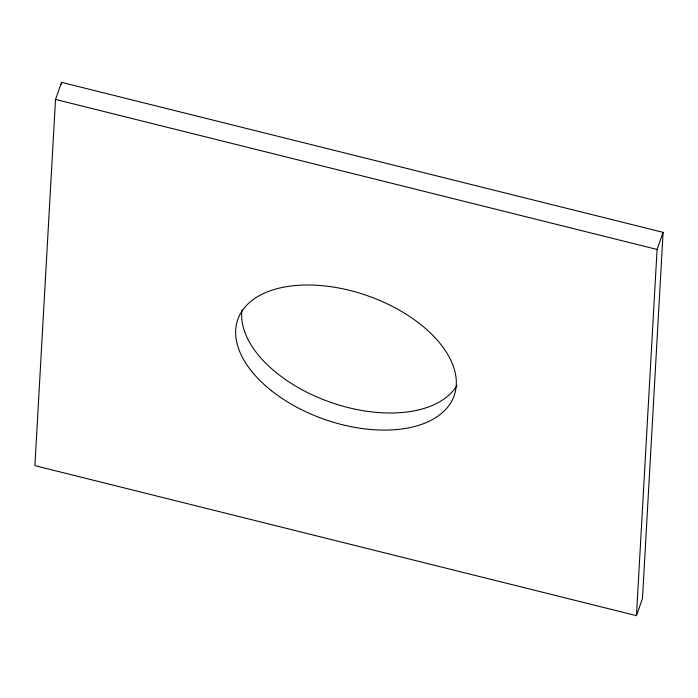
<?xml version="1.0" encoding="UTF-8"?>
<svg xmlns="http://www.w3.org/2000/svg" width="698" height="698" viewBox="0 0 698 698"><rect width="100%" height="100%" fill="white"/><g stroke="black" fill="none" stroke-linecap="round" stroke-linejoin="round"><path stroke-width="1.05" d="M55.526 99.439L34.9 465.645L636.454 615.653L642.474 598.561L663.1 232.355L61.546 82.347L55.526 99.439L657.08 249.456L636.454 615.653M61.424 84.519L61.546 82.347M657.08 249.456L663.1 232.355M456.998 385.366A114.699 65.464 19.4 0 1 330.503 402.284A114.699 65.464 19.4 0 1 242.005 309.956M271.513 390.758A114.699 65.464 19.4 0 0 453.744 396.804A114.699 65.464 19.4 0 0 312.713 285.081A114.699 65.464 19.4 0 0 271.513 390.758"/></g></svg>
